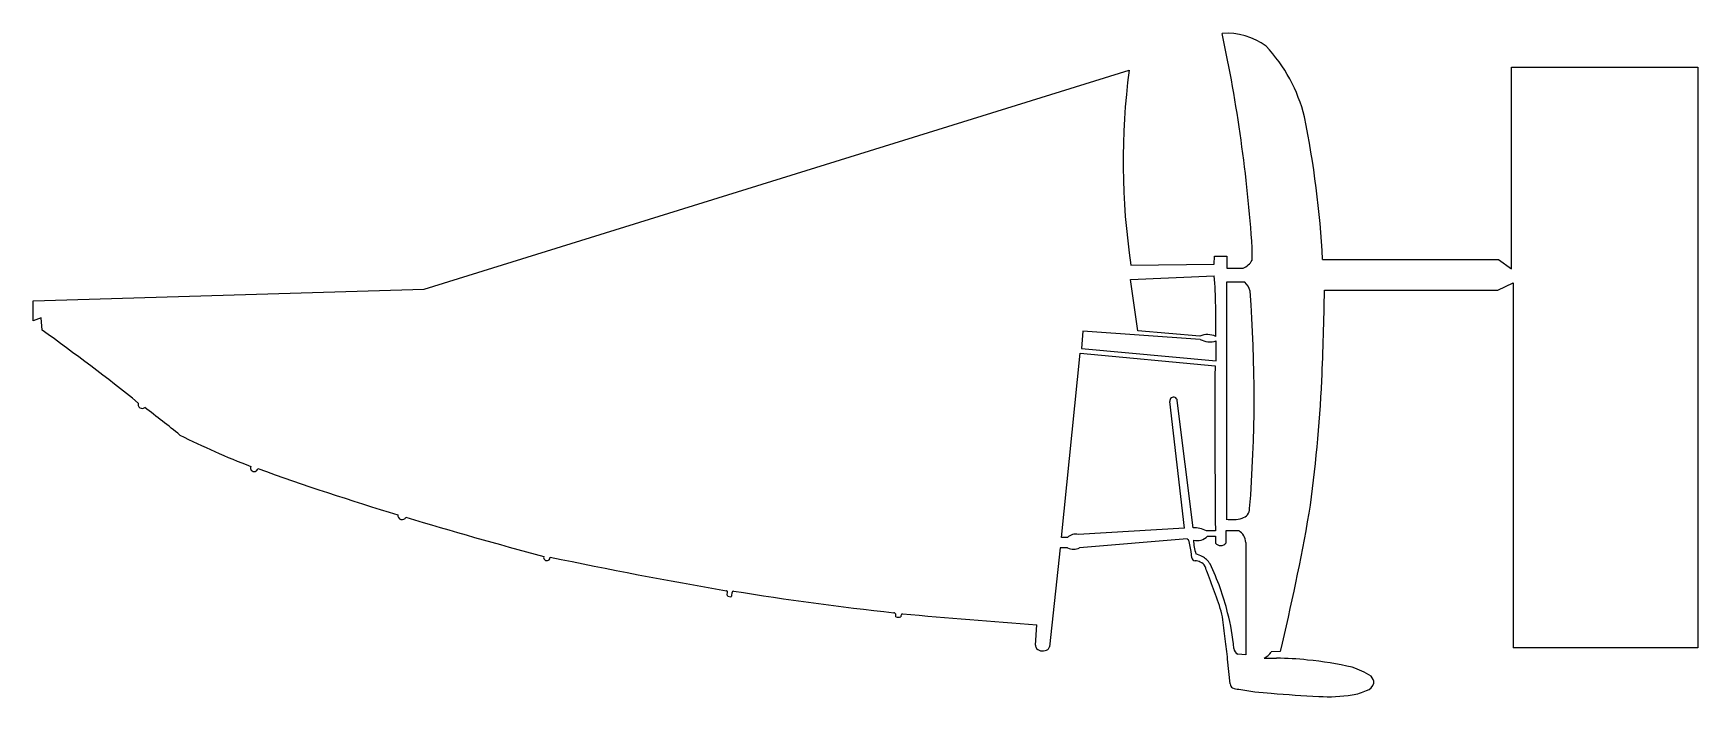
# Model space of a CAD drawing. Header units: millimetres. Extents: x -582 to 240, y -164 to 164.
import ezdxf

# ---------------------------------------------------------------- set-up
doc = ezdxf.new("R2010")
doc.units = ezdxf.units.MM
doc.layers.add('Sketch001', color=7, linetype='CONTINUOUS')

msp = doc.modelspace()

# ---------------------------------------------------------------- linework, layer by layer
at = {"layer": 'Sketch001'}
for p, q in [((-389.32, 37.32), (-40.94, 145.52)), ((147.97, 47.36), (147.97, 147.08)), ((147.97, 147.08), (240.01, 147.08)), ((240.01, 147.08), (240.01, -140.01)), ((19.85, 51.61), (19.88, 57.74)), ((-40.05, 49.19), (1.12, 49.7)), ((1.12, 49.7), (1.33, 53.58)), ((1.33, 53.58), (7.39, 53.58)), ((7.39, 53.58), (7.39, 47.62)), ((54.69, 51.96), (141.53, 51.96)), ((141.53, 51.96), (147.97, 47.36)), ((-40.31, 42.05), (1.12, 43.95)), ((-36.61, 16.7), (-40.31, 42.05)), ((7.39, 47.62), (15.37, 47.62)), ((-582.38, 31.57), (-389.32, 37.32)), ((16.27, 40.77), (7.1, 40.77)), ((7.1, 40.77), (7.1, -76.44)), ((55.6, 36.73), (141.19, 36.73)), ((141.19, 36.73), (148.79, 40.33)), ((148.79, 40.33), (148.79, -140.01)), ((-582.38, 21.6), (-582.38, 31.57)), ((-578.43, 23.07), (-582.38, 21.6)), ((-578, 16.99), (-578.43, 23.07)), ((-63.8, 16.58), (-64.54, 7.99)), ((-5.84, 12.42), (-63.8, 16.58)), ((-5.99, 14.06), (-36.61, 16.7)), ((2.02, 1.87), (2.02, 11.67)), ((-74.41, -85.49), (-65.05, 5.66)), ((-65.05, 5.66), (1.51, -0.65)), ((-64.54, 7.99), (2.02, 1.87)), ((-13.59, -80.96), (-20.75, -18.23)), ((-9.34, -80.7), (-17.14, -17.82)), ((-13.59, -80.96), (-66.11, -84.07)), ((1.7, -82.19), (-2.71, -82.19)), ((6.96, -88.2), (6.96, -82.1)), ((6.96, -82.1), (13.25, -82.1)), ((-71.42, -85.49), (-74.41, -85.49)), ((-12.25, -86.19), (-65.46, -90.65)), ((-10.33, -92.49), (-11.19, -87.49)), ((-2.21, -84.87), (1.71, -84.87)), ((1.71, -84.87), (1.71, -88.25)), ((16.75, -88), (16.75, -143.5)), ((-74.95, -90.66), (-80.29, -139.59)), ((-71.31, -90.66), (-74.95, -90.66)), ((-10.02, -95.48), (-10.33, -92.49)), ((-239.48, -113.96), (-239.35, -112.32)), ((-239.29, -114.58), (-237.79, -114.78)), ((-237.31, -114.31), (-237.13, -112.71)), ((-156.22, -124.74), (-156.26, -123.91)), ((-153.75, -124.18), (-153.77, -124.76)), ((-87.2, -138.75), (-86.49, -128.67)), ((9.02, -157.91), (7.7, -145.71)), ((16.75, -143.5), (12.74, -143.24)), ((25.8, -145.19), (31.96, -145.19)), ((33.78, -141.93), (29.29, -142.11)), ((240.01, -140.01), (148.79, -140.01))]:
    msp.add_line(p, q, dxfattribs=at)
for centre, radius, start, end in [((7.57, 131.83), 31.96, 53.21682, 94.57222), ((-714.11, 8.8), 735.62, 3.8148, 12.15526), ((-29.87, 104.08), 77.77, 13.7156, 43.32063), ((301.41, 100.51), 345.3, 172.50865, -171.45311), ((-428.6, 26.1), 483.98, 3.06353, 11.49168), ((12.02, 55.89), 8.92, -67.93797, -28.67759), ((-283.24, 22.15), 285.2, -1.65707, 4.38368), ((9.46, 33.81), 9.74, 14.86974, 45.61947), ((-678.68, -15.86), 699.5, -4.53939, 4.27734), ((-1449.32, 59.02), 1505.09, -2.54571, -0.8487), ((-1170.2, -813.3), 1019.85, 51.1531, 54.50181), ((-2.25, 5.23), 9.59, 64.81671, 113.00086), ((-0.99, 21.74), 10.51, -117.47372, -73.36102), ((5160.1, -29.3), 5158.67, 179.6818, -179.41253), ((-606.74, 21.88), 661.68, -8.2901, -2.57325), ((-18.96, -17.92), 1.82, 3.29956, -170.33442), ((-528.55, -19.64), 2.05, 162.36321, -52.71043), ((-816.74, -409.04), 483.87, 50.65194, 53.26175), ((-338.94, 304.39), 379.92, -116.75277, -110.9773), ((-473.28, -51.08), 1.82, 156.0736, -9.61671), ((-17.33, 1205.45), 1336.37, -109.86754, -106.74039), ((13.62, -71.1), 5.01, -75.48142, -1.43803), ((-1068.21, 123.38), 1133.48, -13.53657, -10.00425), ((-400.15, -74.54), 2.11, 173.19739, -26.79301), ((330.38, 2349.32), 2531.92, -106.72538, -105.1233), ((-9.04, -94.95), 14.25, 63.59293, 91.19924), ((9.93, -59.54), 17.14, -99.51196, -73.23903), ((9.18, -88.5), 7.59, 3.81377, 57.54083), ((-67.57, -89.24), 5.37, 74.20994, 135.8148), ((-13.13, -87.99), 2, 14.70402, 63.98512), ((-7.34, -79.78), 7.23, -104.29727, -44.81002), ((14.56, -86.08), 23.69, -178.27966, -161.40015), ((4.32, -86.25), 3.28, -142.50557, -36.40323), ((-328.65, -95.36), 1.6, 163.91747, 6.15836), ((202.24, 2440.04), 2589.89, -101.79279, -99.82783), ((-68.4, -84.64), 6.69, -115.80931, -63.93184), ((-8.04, -95.08), 2.01, -168.60012, -98.26103), ((-8.23, -102.63), 5.56, 64.00816, 91.04144), ((-19.74, -127.52), 35.89, 65.4394, 70.74316), ((-7.4, -101.82), 4.48, 26.81755, 68.99059), ((-9.7, -103.93), 10.29, 31.79311, 61.69561), ((-111.79, -151.94), 123.05, 13.72336, 25.73388), ((-49.65, -118.03), 49.71, 17.54151, 21.51204), ((-110.01, -148.8), 117.07, 17.43081, 23.00781), ((-239.79, -112.28), 0.443, -4.76267, 94.76371), ((-238.39, -113.98), 1.09, 178.99658, -146.2181), ((-237.77, -114.32), 0.46, -92.29114, 2.29015), ((-236.35, -112.75), 0.779, 87.56073, 176.68145), ((18.96, 1473.4), 1605.8, -99.14727, -96.29929), ((-59.98, -139.57), 66.86, 12.79221, 22.73846), ((-157.21, -123.67), 0.976, -14.08785, 91.61874), ((-152.55, -124.35), 1.2, 107.20899, 171.86247), ((186.39, 3588.72), 3727.4, -95.2228, -94.19829), ((-85.09, -147.93), 96.18, 4.52999, 15.18115), ((-154.96, -120.55), 4.37, -106.79992, -74.24372), ((-208.06, -155.35), 215.47, 5.23615, 8.15909), ((-84.15, -138.77), 3.05, 179.53117, -146.75227), ((-83.02, -138.78), 2.85, -46.42352, -16.45473), ((-89.43, -152.25), 97.35, 3.85245, 9.79865), ((-83.61, -136.84), 4.75, -130.58752, -57.51164), ((14.32, -140.09), 3.53, -176.00062, -116.6191), ((20.33, -135.49), 11.14, -60.59449, -36.49611), ((31.49, -280.99), 135.8, 83.34256, 89.8026), ((31.18, -316.57), 171.22, 77.12877, 84.61984), ((57.62, -185.89), 38.08, 56.53804, 72.09683), ((75.17, -157.49), 4.82, 0.09053, 44.393), ((11.32, -157.81), 2.31, -177.59356, -118.65504), ((13.58, -152.19), 8.35, -113.7661, -92.61681), ((36.55, -35.36), 127.34, -100.56437, -93.26809), ((82.97, 459.45), 624.25, -94.93328, -92.77054), ((57.67, -89.91), 74.32, -93.75777, -80.98239), ((64.28, -134.18), 29.57, -80.20101, -65.81774), ((75.09, -156.28), 5.04, -75.01319, -13.8507)]:
    msp.add_arc(centre, radius, start, end, dxfattribs=at)

doc.saveas('drawing.dxf')
